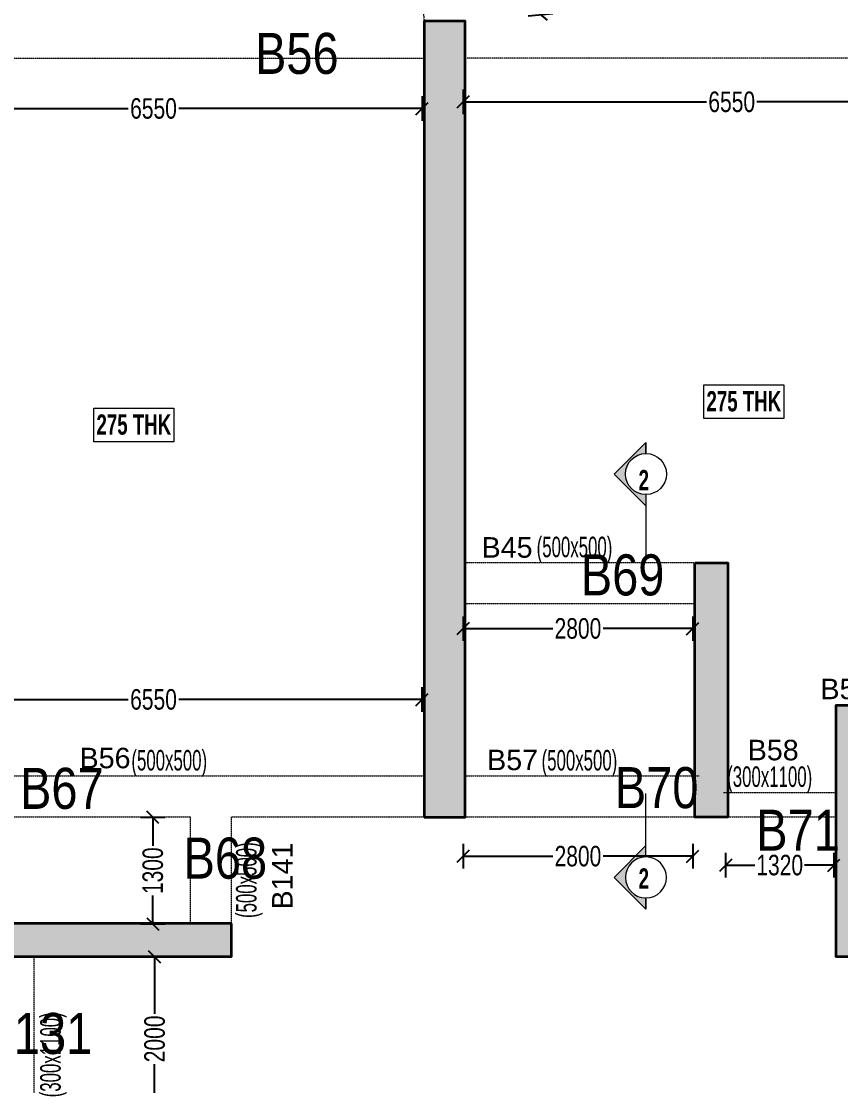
# Model space of a CAD drawing. Header units: millimetres. Extents: x 0 to 72183, y 72 to 62889.
# Drawn here: x 19496 to 29487, y 22849 to 35825 of the extents above; entities that cross this region are included whole.
import ezdxf
from ezdxf.enums import TextEntityAlignment as Align

# ---------------------------------------------------------------- set-up
doc = ezdxf.new("R2010")
doc.units = ezdxf.units.MM
doc.linetypes.add('HIDDEN', pattern=[0.375, 0.25, -0.125])
for name, color, linetype, lineweight in [('A-FLOR-IDEN', 11, 'Continuous', 9), ('G-ANNO-SYMB', 1, 'Continuous', 9), ('S-BEAM', 7, 'Continuous', 18), ('S-BEAM-IDEN', 2, 'Continuous', 9), ('S-COL HATCH', 9, 'Continuous', 0), ('S-COLS', 5, 'Continuous', 35)]:
    doc.layers.add(name, color=color, linetype=linetype, lineweight=lineweight)
for name, color, linetype in [('Abhinav working', 6, 'Continuous'), ('Beam Nos', 7, 'Continuous'), ('changes', 7, 'Continuous')]:
    doc.layers.add(name, color=color, linetype=linetype)
doc.styles.add('Dim.s & Anno.(Misc.)', font='ARIALN.TTF')
doc.styles.add('SC-BBS1', font='SansSerif')
doc.styles.add('SOBHA', font='swisscl.ttf')
doc.styles.add('Swis721 LtCn BT', font='swisscl.ttf', dxfattribs={"width": 0.9, "height": 233.355162})
doc.styles.add('Swis721 LtCn BT_B', font='', dxfattribs={"width": 0.9, "height": 246.918336})
doc.styles.get('Swis721 LtCn BT_B').set_extended_font_data('Swis721 LtCn BT', bold=True)
doc.dimstyles.new('S-100', dxfattribs={"dimscale": 100, "dimtxt": 2.5, "dimasz": 1.5, "dimexe": 1.5, "dimexo": 1.5, "dimgap": 0.1, "dimtad": 0, "dimdec": 0, "dimrnd": 0.0005, "dimzin": 0, "dimdsep": 46, "dimtxsty": 'SOBHA', "dimblk": 'OBLIQUE', "dimcen": 0.09, "dimclrd": 8, "dimclre": 8, "dimclrt": 6, "dimadec": 0, "dimazin": 0, "dimtfac": 1, "dimtdec": 0, "dimtofl": 0, "dimtmove": 0, "dimatfit": 3, "dimfxl": 1.5, "dimfxlon": 1, "dimtolj": 1, "dimtzin": 0, "dimlwd": -1, "dimlwe": -1, "dimarcsym": 0})

# ---------------------------------------------------------------- blocks, each defined once
blk = doc.blocks.new('A$C0921b736')
at = {"layer": 'S-COL HATCH', "transparency": 33554687}
h = blk.add_hatch(color=256, dxfattribs=at)
h.dxf.hatch_style = 1
h.paths.add_polyline_path([(5425, 11675), (5425, 11275), (10175, 11275), (10175, 11675)])
h.paths.add_polyline_path([(5425, 11675), (5975, 11675), (5975, 22675), (5425, 22675)])
h = blk.add_hatch(color=256, dxfattribs=at)
h.dxf.hatch_style = 1
h.paths.add_polyline_path([(12525, 12975), (13025, 12975), (13025, 22675), (12525, 22675)])
h = blk.add_hatch(color=256, dxfattribs=at)
h.dxf.hatch_style = 1
h.paths.add_polyline_path([(15825, 12975), (16225, 12975), (16225, 16075), (15825, 16075)])
h = blk.add_hatch(color=256, dxfattribs=at)
h.dxf.hatch_style = 1
h.paths.add_polyline_path([(17945, 14335), (17545, 14335), (17545, 11275), (17945, 11275), (17945, 11675)])
at = {"layer": 'S-COLS', "elevation": 0}
for points in [[(12525, 12975), (13025, 12975), (13025, 22675), (12525, 22675)], [(15825, 16075), (16225, 16075), (16225, 12975), (15825, 12975)], [(10175, 11675), (5425, 11675), (5425, 11275), (10175, 11275)]]:
    blk.add_lwpolyline(points, close=True, dxfattribs=at)
at = {"layer": 'S-COLS'}
blk.add_lwpolyline([(23525, 11275), (23525, 22675), (23125, 22675), (23125, 15825), (21575, 15825), (21575, 15425), (23125, 15425), (23125, 12785), (20445, 12785), (20445, 11675), (17945, 11675), (17945, 14335), (17545, 14335), (17545, 11275), (23525, 11275)], dxfattribs=at)
blk = doc.blocks.new('Detail View - M_Section Head - Structural Type 1-785420-STILT FLOOR FRAMING PLAN')
at = {"layer": 'G-ANNO-SYMB'}
h = blk.add_hatch(color=9, dxfattribs=at)
edge = h.paths.add_edge_path(flags=0)
edge.add_line((-8.5, 0), (-9.86, 0))
edge.add_line((-9.86, 0), (-5.99, 3.87))
edge.add_line((-5.99, 3.87), (-2.12, 0))
edge.add_line((-2.12, 0), (-3.5, 0))
edge.add_arc((-6, 0), 2.5, 360, 540)
for p, q in [((-5.99, 3.87), (-9.86, 0)), ((-5.99, 3.87), (-2.12, 0)), ((-8.5, 0), (-9.86, 0)), ((-3.5, 0), (-2.12, 0))]:
    blk.add_line(p, q, dxfattribs=at)
at = {"layer": 'G-ANNO-SYMB', "color": 5}
for p, q in [((-5.99, 3.87), (-9.86, 0)), ((-2.12, 0), (-5.99, 3.87)), ((-9.86, 0), (-8.5, 0)), ((-3.5, 0), (4.24, 0)), ((-3.5, 0), (-2.12, 0))]:
    blk.add_line(p, q, dxfattribs=at)
at = {"layer": 'G-ANNO-SYMB'}
blk.add_arc((-6, 0), 2.5, 360, 180, dxfattribs=at)
at = {"layer": 'G-ANNO-SYMB', "color": 5}
for start, end in [(360, 180), (180, 360)]:
    blk.add_arc((-6, 0), 2.5, start, end, dxfattribs=at)
blk = doc.blocks.new('_OBLIQUE')
at = {"color": 0, "linetype": 'ByBlock'}
blk.add_line((-0.5, -0.5), (0.5, 0.5), dxfattribs=at)
blk = doc.blocks.new('*D275')
at = {"layer": 'Abhinav working', "color": 8, "transparency": 16777216}
for p, q in [((24883, 34992), (24883, 34692)), ((31433, 34992), (31433, 34692)), ((24883, 34842), (27851, 34842)), ((31433, 34842), (28465, 34842))]:
    blk.add_line(p, q, dxfattribs=at)
at = {"layer": 'Defpoints', "color": 0, "transparency": 16777216}
for p in [(24883, 35370), (31433, 35370), (31433, 34842)]:
    blk.add_point(p, dxfattribs=at)
at = {"layer": 'Abhinav working', "color": 8, "transparency": 16777216, "xscale": 150, "yscale": 150, "zscale": 150, "rotation": 180}
blk.add_blockref('_OBLIQUE', (24883, 34842), dxfattribs=at)
at = {"layer": 'Abhinav working', "color": 8, "transparency": 16777216, "xscale": 150, "yscale": 150, "zscale": 150}
blk.add_blockref('_OBLIQUE', (31433, 34842), dxfattribs=at)
at = {"layer": 'Abhinav working', "color": 6, "transparency": 16777216, "insert": (28158, 34842), "char_height": 250, "attachment_point": 5, "style": 'SOBHA'}
blk.add_mtext('\\A1;6550', dxfattribs=at)
blk = doc.blocks.new('*D276')
at = {"layer": 'Abhinav working', "color": 8, "transparency": 16777216}
for p, q in [((25125, 42042), (25423, 42069)), ((25274, 42056), (25523, 39286)), ((25827, 35905), (25578, 38674)), ((25678, 35891), (25977, 35918))]:
    blk.add_line(p, q, dxfattribs=at)
at = {"layer": 'Defpoints', "color": 0, "transparency": 16777216}
for p in [(25274, 42056), (24330, 41971, 0), (24883, 35820, 0)]:
    blk.add_point(p, dxfattribs=at)
at = {"layer": 'Abhinav working', "color": 8, "transparency": 16777216, "xscale": 150, "yscale": 150, "zscale": 150}
for p, rotation in [((25274, 42056), 95.13845733067026), ((25827, 35905), 275.1384573306703)]:
    blk.add_blockref('_OBLIQUE', p, dxfattribs=dict(at, rotation=rotation))
at = {"layer": 'Abhinav working', "color": 6, "transparency": 16777216, "insert": (25551, 38980), "char_height": 250, "attachment_point": 5, "rotation": 275.1385, "style": 'SOBHA'}
blk.add_mtext('\\A1;6176', dxfattribs=at)
blk = doc.blocks.new('*D277')
at = {"layer": 'Abhinav working', "color": 8, "transparency": 16777216}
for p, q in [((17833, 34911), (17833, 34611)), ((24383, 34911), (24383, 34611)), ((17833, 34761), (20801, 34761)), ((24383, 34761), (21415, 34761))]:
    blk.add_line(p, q, dxfattribs=at)
at = {"layer": 'Defpoints', "color": 0, "transparency": 16777216}
for p in [(17833, 35370), (24383, 35370), (24383, 34761)]:
    blk.add_point(p, dxfattribs=at)
at = {"layer": 'Abhinav working', "color": 8, "transparency": 16777216, "xscale": 150, "yscale": 150, "zscale": 150, "rotation": 180}
blk.add_blockref('_OBLIQUE', (17833, 34761), dxfattribs=at)
at = {"layer": 'Abhinav working', "color": 8, "transparency": 16777216, "xscale": 150, "yscale": 150, "zscale": 150}
blk.add_blockref('_OBLIQUE', (24383, 34761), dxfattribs=at)
at = {"layer": 'Abhinav working', "color": 6, "transparency": 16777216, "insert": (21108, 34761), "char_height": 250, "attachment_point": 5, "style": 'SOBHA'}
blk.add_mtext('\\A1;6550', dxfattribs=at)
blk = doc.blocks.new('*D278')
at = {"layer": 'Abhinav working', "color": 8, "transparency": 16777216}
for p, q in [((18044, 42266), (18338, 42325)), ((18191, 42296), (18753, 39521)), ((19437, 36145), (18875, 38919)), ((19290, 36115), (19584, 36174))]:
    blk.add_line(p, q, dxfattribs=at)
at = {"layer": 'Defpoints', "color": 0, "transparency": 16777216}
for p in [(16587, 41971, 0), (19437, 36145), (17833, 35820)]:
    blk.add_point(p, dxfattribs=at)
at = {"layer": 'Abhinav working', "color": 8, "transparency": 16777216, "xscale": 150, "yscale": 150, "zscale": 150}
for p, rotation in [((18191, 42296), 101.4496253481066), ((19437, 36145), 281.4496253481067)]:
    blk.add_blockref('_OBLIQUE', p, dxfattribs=dict(at, rotation=rotation))
at = {"layer": 'Abhinav working', "color": 6, "transparency": 16777216, "insert": (18814, 39220), "char_height": 250, "attachment_point": 5, "rotation": 281.4496, "style": 'SOBHA'}
blk.add_mtext('\\A1;6276', dxfattribs=at)
blk = doc.blocks.new('*D319')
at = {"layer": 'Abhinav working', "color": 8, "transparency": 16777216}
for p, q in [((17833, 27407), (17833, 27707)), ((24383, 27407), (24383, 27707)), ((17833, 27557), (20801, 27557)), ((24383, 27557), (21415, 27557))]:
    blk.add_line(p, q, dxfattribs=at)
at = {"layer": 'Defpoints', "color": 0, "transparency": 16777216}
for p in [(24383, 27557), (17833, 26620), (24383, 26620)]:
    blk.add_point(p, dxfattribs=at)
at = {"layer": 'Abhinav working', "color": 8, "transparency": 16777216, "xscale": 150, "yscale": 150, "zscale": 150, "rotation": 180}
blk.add_blockref('_OBLIQUE', (17833, 27557), dxfattribs=at)
at = {"layer": 'Abhinav working', "color": 8, "transparency": 16777216, "xscale": 150, "yscale": 150, "zscale": 150}
blk.add_blockref('_OBLIQUE', (24383, 27557), dxfattribs=at)
at = {"layer": 'Abhinav working', "color": 6, "transparency": 16777216, "insert": (21108, 27557), "char_height": 250, "attachment_point": 5, "style": 'SOBHA'}
blk.add_mtext('\\A1;6550', dxfattribs=at)
blk = doc.blocks.new('*D320')
at = {"layer": 'Abhinav working', "color": 8, "transparency": 16777216}
for p, q in [((21250, 26120), (20950, 26120)), ((21100, 26120), (21100, 25774)), ((21100, 24820), (21100, 25166)), ((21250, 24820), (20950, 24820))]:
    blk.add_line(p, q, dxfattribs=at)
at = {"layer": 'Defpoints', "color": 0, "transparency": 16777216}
for p in [(21100, 26120), (21533, 26120), (21533, 24820, 0)]:
    blk.add_point(p, dxfattribs=at)
at = {"layer": 'Abhinav working', "color": 8, "transparency": 16777216, "xscale": 150, "yscale": 150, "zscale": 150}
for p, rotation in [((21100, 26120), 90), ((21100, 24820), 270)]:
    blk.add_blockref('_OBLIQUE', p, dxfattribs=dict(at, rotation=rotation))
at = {"layer": 'Abhinav working', "color": 6, "transparency": 16777216, "insert": (21100, 25470), "char_height": 250, "attachment_point": 5, "rotation": 90, "style": 'SOBHA'}
blk.add_mtext('\\A1;1300', dxfattribs=at)
blk = doc.blocks.new('*D321')
at = {"layer": 'Abhinav working', "color": 8, "transparency": 16777216}
for p, q in [((24883, 28570), (24883, 28272)), ((27683, 28570), (27683, 28272)), ((24883, 28422), (25976, 28422)), ((27683, 28422), (26590, 28422))]:
    blk.add_line(p, q, dxfattribs=at)
at = {"layer": 'Defpoints', "color": 0, "transparency": 16777216}
for p in [(24883, 28720, 0), (27683, 28720, 0), (27683, 28422)]:
    blk.add_point(p, dxfattribs=at)
at = {"layer": 'Abhinav working', "color": 8, "transparency": 16777216, "xscale": 150, "yscale": 150, "zscale": 150, "rotation": 180}
blk.add_blockref('_OBLIQUE', (24883, 28422), dxfattribs=at)
at = {"layer": 'Abhinav working', "color": 8, "transparency": 16777216, "xscale": 150, "yscale": 150, "zscale": 150}
blk.add_blockref('_OBLIQUE', (27683, 28422), dxfattribs=at)
at = {"layer": 'Abhinav working', "color": 6, "transparency": 16777216, "insert": (26283, 28422), "char_height": 250, "attachment_point": 5, "style": 'SOBHA'}
blk.add_mtext('\\A1;2800', dxfattribs=at)
blk = doc.blocks.new('*D322')
at = {"layer": 'Abhinav working', "color": 8, "transparency": 16777216}
for p, q in [((24883, 25796), (24883, 25496)), ((27683, 25796), (27683, 25496)), ((24883, 25646), (25976, 25646)), ((27683, 25646), (26590, 25646))]:
    blk.add_line(p, q, dxfattribs=at)
at = {"layer": 'Defpoints', "color": 0, "transparency": 16777216}
for p in [(24883, 26120, 0), (27683, 26120, 0), (27683, 25646)]:
    blk.add_point(p, dxfattribs=at)
at = {"layer": 'Abhinav working', "color": 8, "transparency": 16777216, "xscale": 150, "yscale": 150, "zscale": 150, "rotation": 180}
blk.add_blockref('_OBLIQUE', (24883, 25646), dxfattribs=at)
at = {"layer": 'Abhinav working', "color": 8, "transparency": 16777216, "xscale": 150, "yscale": 150, "zscale": 150}
blk.add_blockref('_OBLIQUE', (27683, 25646), dxfattribs=at)
at = {"layer": 'Abhinav working', "color": 6, "transparency": 16777216, "insert": (26283, 25646), "char_height": 250, "attachment_point": 5, "style": 'SOBHA'}
blk.add_mtext('\\A1;2800', dxfattribs=at)
blk = doc.blocks.new('*D323')
at = {"layer": 'Abhinav working', "color": 8, "transparency": 16777216}
for p, q in [((28083, 25687), (28083, 25387)), ((29403, 25687), (29403, 25387)), ((28083, 25537), (28439, 25537)), ((29403, 25537), (29047, 25537))]:
    blk.add_line(p, q, dxfattribs=at)
at = {"layer": 'Defpoints', "color": 0, "transparency": 16777216}
for p in [(28083, 26120, 0), (29403, 26120), (29403, 25537)]:
    blk.add_point(p, dxfattribs=at)
at = {"layer": 'Abhinav working', "color": 8, "transparency": 16777216, "xscale": 150, "yscale": 150, "zscale": 150, "rotation": 180}
blk.add_blockref('_OBLIQUE', (28083, 25537), dxfattribs=at)
at = {"layer": 'Abhinav working', "color": 8, "transparency": 16777216, "xscale": 150, "yscale": 150, "zscale": 150}
blk.add_blockref('_OBLIQUE', (29403, 25537), dxfattribs=at)
at = {"layer": 'Abhinav working', "color": 6, "transparency": 16777216, "insert": (28743, 25537), "char_height": 250, "attachment_point": 5, "style": 'SOBHA'}
blk.add_mtext('\\A1;1320', dxfattribs=at)
blk = doc.blocks.new('*D376')
at = {"layer": 'Abhinav working', "color": 8, "transparency": 16777216}
for p, q in [((20972, 24420), (21272, 24420)), ((21122, 24420), (21122, 23726)), ((21122, 22420), (21122, 23113)), ((20972, 22420), (21272, 22420))]:
    blk.add_line(p, q, dxfattribs=at)
at = {"layer": 'Defpoints', "color": 0, "transparency": 16777216}
for p in [(19329, 24420, 0), (21122, 24420), (19329, 22420)]:
    blk.add_point(p, dxfattribs=at)
at = {"layer": 'Abhinav working', "color": 8, "transparency": 16777216, "xscale": 150, "yscale": 150, "zscale": 150}
for p, rotation in [((21122, 24420), 90), ((21122, 22420), 270)]:
    blk.add_blockref('_OBLIQUE', p, dxfattribs=dict(at, rotation=rotation))
at = {"layer": 'Abhinav working', "color": 6, "transparency": 16777216, "insert": (21122, 23420), "char_height": 250, "attachment_point": 5, "rotation": 90, "style": 'SOBHA'}
blk.add_mtext('\\A1;2000', dxfattribs=at)

msp = doc.modelspace()

# ---------------------------------------------------------------- linework, layer by layer
at = {"layer": 'A-FLOR-IDEN', "color": 8, "flags": 128}
for points in [[(28794.3, 31394.1), (28794.3, 30982.3), (27816.8, 30982.3), (27816.8, 31394.1)], [(21357, 31110.3), (21357, 30698.5), (20379.5, 30698.5), (20379.5, 31110.3)]]:
    msp.add_lwpolyline(points, close=True, dxfattribs=at)
at = {"layer": 'S-BEAM', "linetype": 'HIDDEN'}
for p, q in [((23854.1, 41975, 0), (24410.1, 35802.6, 0)), ((17859.2, 35375), (24409.1, 35375)), ((31459.1, 35375), (24909.2, 35375)), ((27709.2, 29225, 0), (24909.2, 29225, 0)), ((27709.2, 28725, 0), (24909.2, 28725, 0)), ((17859.2, 26625), (24409.1, 26625)), ((24909.2, 26625, 0), (27759.2, 26625, 0)), ((28059.2, 26425, 0), (29429.2, 26425)), ((17859.2, 26125), (21559.2, 26125)), ((21559.2, 24825, 0), (21559.2, 26125, 0)), ((22059.2, 26125), (29429.2, 26125)), ((22059.2, 24825, 0), (22059.2, 26125, 0)), ((19654.8, 22425), (19654.8, 24425, 0))]:
    msp.add_line(p, q, dxfattribs=at)

# ---------------------------------------------------------------- block references
at = {"layer": 'changes'}
msp.add_blockref('A$C0921b736', (11884.1, 13149.8), dxfattribs=at)
at = {"layer": 'G-ANNO-SYMB', "extrusion": (0, 0, -1), "yscale": 99.99999999999991, "zscale": 99.99999999999991, "rotation": 270}
for p, xscale in [((-27112.5, 29705.4), 99.99999999999991), ((-27112.5, 25987.6), -99.99999999999991)]:
    msp.add_blockref('Detail View - M_Section Head - Structural Type 1-785420-STILT FLOOR FRAMING PLAN', p, dxfattribs=dict(at, xscale=xscale))

# ---------------------------------------------------------------- texts
at = {"layer": 'A-FLOR-IDEN', "color": 1, "char_height": 246.92, "width": 1155, "attachment_point": 2, "line_spacing_factor": 0.964267, "style": 'Swis721 LtCn BT_B'}
for insert in [(28305.6, 31316.1), (20868.3, 31032.3)]:
    msp.add_mtext('275 THK', dxfattribs=dict(at, insert=insert))
at = {"layer": 'Abhinav working', "char_height": 500, "attachment_point": 1, "style": 'Dim.s & Anno.(Misc.)'}
for s, insert in [('B56', (22345.9, 35683.6, 0)), ('B69', (26318.1, 29326.2)), ('B67', (19480.7, 26724)), ('B70', (26733.3, 26732.7)), ('B71', (28456.8, 26214)), ('B68', (21474.1, 25873.3)), ('B131', (19023.9, 23736.3))]:
    msp.add_mtext_dynamic_manual_height_columns(s, width=21149.247, gutter_width=5423.5, heights=[0], dxfattribs=dict(at, insert=insert))
at = {"layer": 'Beam Nos', "color": 3, "style": 'SC-BBS1'}
for s, p in [('B45', (25419, 29211.2)), ('B51', (29550.5, 27485.7)), ('B58', (28663.7, 26741)), ('B56', (20517, 26644)), ('B57', (25486.4, 26620.9, 0))]:
    msp.add_text(s, height=250, dxfattribs=at).set_placement(p, align=Align.BOTTOM_CENTER)
msp.add_text('B141', height=250, rotation=90, dxfattribs=at).set_placement((22878.3, 25405.3), align=Align.BOTTOM_CENTER)
at = {"layer": 'G-ANNO-SYMB', "color": 5, "char_height": 246.9, "width": 330, "attachment_point": 8, "line_spacing_factor": 0.964267, "style": 'Swis721 LtCn BT_B'}
for insert in [(27085.9, 30107.8), (27085.9, 25251.7)]:
    msp.add_mtext('2', dxfattribs=dict(at, insert=insert))
at = {"layer": 'S-BEAM-IDEN', "style": 'Swis721 LtCn BT', "width": 0.8}
for s, rotation, p in [('(500x500)', 360, (25779.6, 29291.7, 0)), ('(500x500)', 360, (20838.5, 26691.7)), ('(500x500)', 360, (25839.9, 26691.7)), ('(300x1100)', 360, (28102.7, 26491.7)), ('(500x500)', 90, (22364.4, 24893.7)), ('(300x1100)', 90, (19975.9, 22707.5))]:
    msp.add_text(s, height=250, rotation=rotation, dxfattribs=at).set_placement(p)

# ---------------------------------------------------------------- dimensions: what is measured, and where the dimension line sits
at = {"layer": 'Abhinav working'}
for p1, p2, distance, picture, middle in [((16587.2, 41970.9, 0), (17833.1, 35819.8), 1636.2, '*D278', (18813.8, 39220.1)), ((24883.1, 35819.8, 0), (24329.9, 41970.9, 0), -947.9, '*D276', (25550.6, 38980.2)), ((24883.1, 26119.8, 0), (27683.1, 26119.8, 0), -473.8, '*D322', (26283.1, 25646))]:
    dim = msp.add_aligned_dim(p1=p1, p2=p2, distance=distance, dimstyle='S-100', dxfattribs=at)
    dim.commit()
    dim.dimension.update_dxf_attribs({"geometry": picture, "text_midpoint": middle})
for base, p1, p2, picture, middle in [((24383, 34760.8), (17833.1, 35369.8), (24383, 35369.8), '*D277', (21108.1, 34760.8)), ((31433, 34842.1), (24883.1, 35369.8), (31433, 35369.8), '*D275', (28158.1, 34842.1)), ((27683.1, 28422.4), (24883.1, 28719.8, 0), (27683.1, 28719.8, 0), '*D321', (26283.1, 28422.4)), ((24383, 27557.5), (17833.1, 26619.8), (24383, 26619.8), '*D319', (21108.1, 27557.5)), ((29403.1, 25537), (28083.1, 26119.8, 0), (29403.1, 26119.8), '*D323', (28743.1, 25537))]:
    dim = msp.add_linear_dim(base=base, p1=p1, p2=p2, dimstyle='S-100', dxfattribs=at)
    dim.commit()
    dim.dimension.update_dxf_attribs({"geometry": picture, "text_midpoint": middle})
for base, p1, p2, picture, middle in [((21100, 26119.8), (21533.1, 24819.8, 0), (21533.1, 26119.8), '*D320', (21100, 25469.8)), ((21121.7, 24419.8), (19328.7, 22419.8), (19328.7, 24419.8, 0), '*D376', (21121.7, 23419.8))]:
    dim = msp.add_linear_dim(base=base, p1=p1, p2=p2, angle=90, dimstyle='S-100', dxfattribs=at)
    dim.commit()
    dim.dimension.update_dxf_attribs({"geometry": picture, "text_midpoint": middle})

doc.saveas('drawing.dxf')
